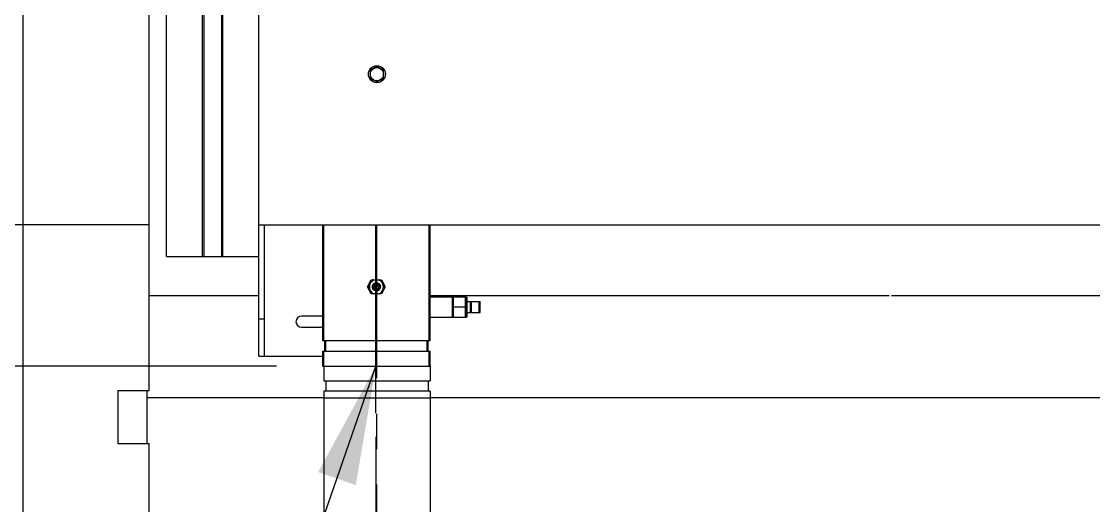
# Model space of a CAD drawing. Extents: x 0 to 406, y 0 to 300.
# Drawn here: x 213.94 to 259.31, y 138.08 to 158.57 of the extents above; entities that cross this region are included whole.
import ezdxf

# ---------------------------------------------------------------- set-up
doc = ezdxf.new("R2010")
doc.units = 0
doc.header["$LTSCALE"] = 12
for name, pattern in [('0', [0]), ('CENTER2', [1.125, 0.75, -0.125, 0.125, -0.125]), ('PHANTOM2', [1.25, 0.625, -0.125, 0.125, -0.125, 0.125, -0.125])]:
    doc.linetypes.add(name, pattern=pattern)
for name, color, linetype in [('DIM-WITHOUT-PUMP', 151, '0'), ('SERV-CLEAR', 220, 'CONTINUOUS'), ('UNIT', 2, 'CONTINUOUS'), ('WITH-PUMP', 21, 'CONTINUOUS'), ('WITHOUT-PUMP', 130, 'CONTINUOUS')]:
    doc.layers.add(name, color=color, linetype=linetype)

msp = doc.modelspace()

# ---------------------------------------------------------------- linework, layer by layer
at = {"layer": 'DIM-WITHOUT-PUMP', "linetype": '0'}
for p, q in [((224.734, 143.983), (150.502, 143.983)), ((210.283, 90.082), (228.945, 143.983)), ((228.945, 140.983), (228.945, 49.496))]:
    msp.add_line(p, q, dxfattribs=at)
msp.add_solid([(226.502, 139.495), (228.09, 138.945), (228.945, 143.983)], dxfattribs=at)
at = {"layer": 'SERV-CLEAR', "linetype": 'PHANTOM2'}
msp.add_line((219.348, 149.958), (157.731, 149.958), dxfattribs=at)
at = {"layer": 'UNIT', "linetype": '0'}
for p, q in [((214.003, 194.08), (214.003, 118.586)), ((219.348, 142.953), (219.348, 169.784)), ((220.077, 148.613), (220.077, 164.053)), ((221.592, 164.053), (221.592, 148.613)), ((221.655, 164.053), (221.655, 148.613)), ((222.405, 164.053), (222.405, 148.613)), ((222.468, 148.613), (222.468, 164.053)), ((223.984, 148.613), (223.984, 164.053)), ((228.984, 156.659), (228.702, 156.496)), ((229.267, 156.496), (228.984, 156.659)), ((228.702, 156.496), (228.702, 156.17)), ((228.702, 156.17), (228.984, 156.007)), ((228.984, 156.007), (229.267, 156.17)), ((229.267, 156.17), (229.267, 156.496)), ((223.984, 149.958), (292.846, 149.958)), ((224.234, 144.403), (224.234, 149.958)), ((220.077, 148.613), (223.984, 148.613)), ((223.984, 144.403), (223.984, 148.613)), ((219.348, 146.963), (223.984, 146.963)), ((231.195, 146.963), (250.661, 146.963)), ((250.752, 146.963), (266.454, 146.963)), ((226.583, 146.096), (225.795, 146.096)), ((223.984, 145.978), (224.234, 145.978)), ((225.795, 145.624), (226.583, 145.624)), ((223.984, 144.403), (226.695, 144.403)), ((218.019, 142.953), (218.019, 140.709)), ((218.019, 142.953), (219.348, 142.953)), ((219.267, 140.709), (219.267, 142.953)), ((226.734, 142.632), (219.267, 142.632)), ((263.802, 142.632), (231.234, 142.632)), ((218.019, 140.709), (219.348, 140.709)), ((219.348, 133.504), (219.348, 140.709))]:
    msp.add_line(p, q, dxfattribs=at)
for radius in [0.36, 0.283]:
    msp.add_circle((228.984, 156.333), radius, dxfattribs=at)
for centre, start, end in [((225.795, 145.86), 90, 270), ((226.583, 145.86), 61.6882, 90), ((226.583, 145.86), 270, 298.3118)]:
    msp.add_arc(centre, 0.236, start, end, dxfattribs=at)
at = {"layer": 'WITH-PUMP', "linetype": '0'}
for p, q in [((226.734, 145.046), (226.734, 149.958)), ((231.234, 145.046), (231.234, 149.958)), ((228.63, 147.333), (228.787, 147.627)), ((228.787, 147.627), (229.181, 147.627)), ((229.181, 147.627), (229.339, 147.333)), ((228.787, 147.038), (228.63, 147.333)), ((229.181, 147.038), (228.787, 147.038)), ((229.339, 147.333), (229.181, 147.038)), ((231.234, 146.916), (232.758, 146.916)), ((232.207, 146.916), (232.207, 146.05)), ((232.758, 146.916), (232.758, 146.05)), ((232.758, 146.896), (232.797, 146.896)), ((232.797, 146.069), (232.797, 146.896)), ((232.797, 146.717), (233.349, 146.717)), ((232.975, 146.717), (232.975, 146.248)), ((233.349, 146.248), (233.349, 146.717)), ((232.207, 146.483), (232.758, 146.483)), ((232.758, 146.069), (232.797, 146.069)), ((232.797, 146.248), (233.349, 146.248)), ((231.234, 146.05), (232.758, 146.05)), ((231.234, 145.046), (226.734, 145.046)), ((226.817, 144.609), (226.817, 145.046)), ((231.151, 144.609), (231.151, 145.046)), ((226.734, 144.609), (231.234, 144.609)), ((226.734, 143.983), (226.734, 144.609)), ((231.234, 143.983), (231.234, 144.609)), ((226.734, 143.983), (231.234, 143.983)), ((226.734, 143.983), (231.234, 143.983)), ((226.734, 143.983), (226.734, 143.357)), ((231.234, 143.983), (231.234, 143.357)), ((226.734, 143.357), (231.234, 143.357)), ((226.817, 143.357), (226.817, 142.92)), ((231.151, 143.357), (231.151, 142.92)), ((231.234, 142.92), (226.734, 142.92)), ((226.734, 142.92), (226.734, 130.975)), ((231.234, 142.92), (231.234, 130.975))]:
    msp.add_line(p, q, dxfattribs=at)
at = {"layer": 'WITH-PUMP', "linetype": 'CENTER2'}
msp.add_line((228.984, 129.967), (228.984, 149.958), dxfattribs=at)
at = {"layer": 'WITH-PUMP', "linetype": '0'}
for radius in [0.122, 0.0965]:
    msp.add_circle((228.984, 147.333), radius, dxfattribs=at)
for radius, start, end in [(0.315, 159.0445, 200.9555), (0.315, 110.7166, 144.7112), (0.165, 98.1444, 97.2), (0.315, 35.2888, 69.2834), (0.315, 339.0445, 20.9555), (0.315, 215.2888, 249.2834), (0.315, 290.7166, 324.7112)]:
    msp.add_arc((228.984, 147.333), radius, start, end, dxfattribs=at)
at = {"layer": 'WITHOUT-PUMP', "linetype": '0'}
for p, q in [((226.695, 145.046), (226.695, 149.958)), ((231.195, 145.046), (231.195, 149.958)), ((228.59, 147.333), (228.748, 147.627)), ((228.748, 147.627), (229.142, 147.627)), ((229.142, 147.627), (229.299, 147.333)), ((228.748, 147.038), (228.59, 147.333)), ((229.142, 147.038), (228.748, 147.038)), ((229.299, 147.333), (229.142, 147.038)), ((231.195, 146.916), (232.718, 146.916)), ((232.167, 146.916), (232.167, 146.05)), ((232.718, 146.916), (232.718, 146.05)), ((232.718, 146.896), (232.758, 146.896)), ((232.758, 146.069), (232.758, 146.896)), ((232.758, 146.717), (233.309, 146.717)), ((232.935, 146.717), (232.935, 146.248)), ((233.309, 146.248), (233.309, 146.717)), ((232.167, 146.483), (232.718, 146.483)), ((232.718, 146.069), (232.758, 146.069)), ((232.758, 146.248), (233.309, 146.248)), ((231.195, 146.05), (232.718, 146.05)), ((231.195, 145.046), (226.695, 145.046)), ((226.778, 144.609), (226.778, 145.046)), ((231.112, 144.609), (231.112, 145.046)), ((226.695, 144.609), (231.195, 144.609)), ((226.695, 143.983), (226.695, 144.609)), ((231.195, 143.983), (231.195, 144.609)), ((226.695, 143.983), (231.195, 143.983)), ((226.734, 142.632), (231.234, 142.632))]:
    msp.add_line(p, q, dxfattribs=at)
at = {"layer": 'WITHOUT-PUMP', "linetype": 'CENTER2'}
msp.add_line((228.945, 141.983), (228.945, 149.958), dxfattribs=at)
at = {"layer": 'WITHOUT-PUMP', "linetype": '0'}
for radius in [0.122, 0.0965]:
    msp.add_circle((228.945, 147.333), radius, dxfattribs=at)
for radius, start, end in [(0.315, 159.0445, 200.9555), (0.315, 110.7166, 144.7112), (0.165, 98.1444, 97.2), (0.315, 35.2888, 69.2834), (0.315, 339.0445, 20.9555), (0.315, 215.2888, 249.2834), (0.315, 290.7166, 324.7112)]:
    msp.add_arc((228.945, 147.333), radius, start, end, dxfattribs=at)

doc.saveas('drawing.dxf')
